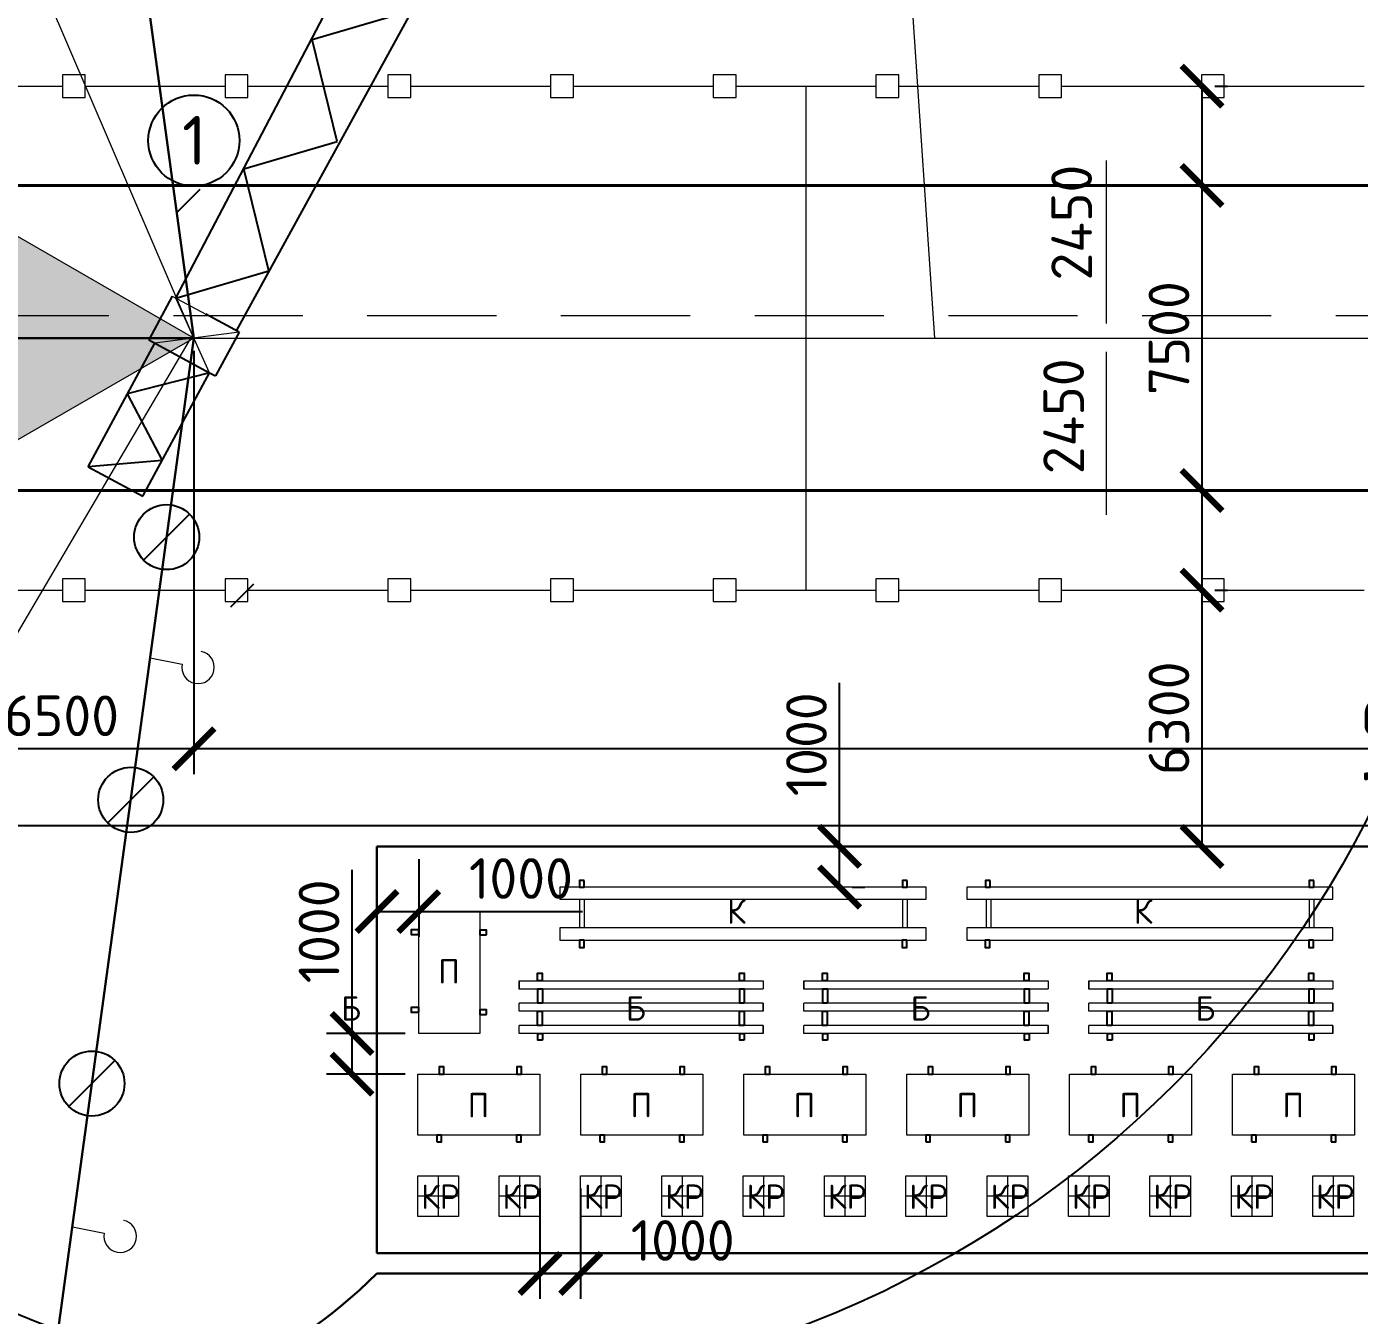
# Model space of a CAD drawing. Header units: millimetres. Extents: x -782 to 10910, y 3841 to 9763.
# Drawn here: x 1701 to 1766.5, y 7158.5 to 7221.9 of the extents above; entities that cross this region are included whole.
import ezdxf

# ---------------------------------------------------------------- set-up
doc = ezdxf.new("R2010")
doc.units = ezdxf.units.MM
doc.linetypes.add('ACAD_ISO10W100', pattern=[18, 12, -3, 0, -3])
doc.linetypes.add('штриховая2', pattern=[9.525, 6.35, -3.175])
doc.layers.add('1', color=7, linetype='Continuous')
doc.layers.add('тонкая', color=7, linetype='Continuous')
doc.layers.add('Оbводка', color=1, linetype='Continuous', lineweight=90)
doc.styles.add('2.5', font='isocpeur.ttf', dxfattribs={"height": 2})
doc.styles.add('Isocpeur', font='isocpeur.ttf')
doc.dimstyles.new('М500 стройгенп', dxfattribs={"dimtxt": 2, "dimasz": 2, "dimexe": 1.25, "dimexo": 0.625, "dimtad": 1, "dimlfac": 500, "dimtxsty": '2.5', "dimblk": 'ARCHTICK', "dimcen": 2.5, "dimadec": 0, "dimazin": 0, "dimtfac": 1, "dimtmove": 0, "dimatfit": 3, "dimfxl": 1, "dimarcsym": 0})

# ---------------------------------------------------------------- blocks, each defined once
blk = doc.blocks.new('_ArchTick')
at = {"color": 0, "linetype": 'ByBlock', "const_width": 0.15}
blk.add_lwpolyline([(-0.5, -0.5), (0.5, 0.5)], dxfattribs=at)
blk = doc.blocks.new('*D653')
at = {"color": 0, "lineweight": -2, "transparency": 16777216}
for p, q in [((1758.77, 7181.584), (1758.77, 7194.184)), ((1759.395, 7194.184), (1760.02, 7194.184)), ((1759.395, 7181.584), (1760.02, 7181.584))]:
    blk.add_line(p, q, dxfattribs=at)
at = {"layer": 'Defpoints', "color": 0, "lineweight": -3, "transparency": 16777216}
for p in [(1758.77, 7194.184), (1758.77, 7194.184), (1758.77, 7181.584)]:
    blk.add_point(p, dxfattribs=at)
at = {"color": 0, "lineweight": -2, "transparency": 16777216, "xscale": 2, "yscale": 2, "zscale": 2}
for p, rotation in [((1758.77, 7194.184), 90), ((1758.77, 7181.584), 270)]:
    blk.add_blockref('_ArchTick', p, dxfattribs=dict(at, rotation=rotation))
at = {"color": 0, "lineweight": 20, "transparency": 16777216, "insert": (1757.145, 7187.884), "char_height": 2, "attachment_point": 5, "rotation": 90, "style": '2.5'}
blk.add_mtext('6300', dxfattribs=at)
blk = doc.blocks.new('*D654')
at = {"color": 0, "lineweight": -2, "transparency": 16777216}
for p, q in [((1758.77, 7194.184), (1758.77, 7199.084)), ((1759.395, 7199.084), (1760.02, 7199.084)), ((1759.395, 7194.184), (1760.02, 7194.184))]:
    blk.add_line(p, q, dxfattribs=at)
at = {"layer": 'Defpoints', "color": 0, "lineweight": -3, "transparency": 16777216}
for p in [(1758.77, 7199.084), (1758.77, 7199.084), (1758.77, 7194.184)]:
    blk.add_point(p, dxfattribs=at)
at = {"color": 0, "lineweight": -2, "transparency": 16777216, "xscale": 2, "yscale": 2, "zscale": 2}
for p, rotation in [((1758.77, 7199.084), 90), ((1758.77, 7194.184), 270)]:
    blk.add_blockref('_ArchTick', p, dxfattribs=dict(at, rotation=rotation))
at = {"color": 0, "lineweight": 20, "transparency": 16777216, "insert": (1751.965, 7202.738), "char_height": 2, "attachment_point": 5, "rotation": 90, "style": '2.5'}
blk.add_mtext('2450', dxfattribs=at)
blk = doc.blocks.new('*D655')
at = {"color": 0, "lineweight": -2, "transparency": 16777216}
for p, q in [((1758.77, 7199.084), (1758.77, 7214.084)), ((1759.395, 7214.084), (1760.02, 7214.084)), ((1759.395, 7199.084), (1760.02, 7199.084))]:
    blk.add_line(p, q, dxfattribs=at)
at = {"layer": 'Defpoints', "color": 0, "lineweight": -3, "transparency": 16777216}
for p in [(1758.77, 7214.084), (1758.77, 7214.084), (1758.77, 7199.084)]:
    blk.add_point(p, dxfattribs=at)
at = {"color": 0, "lineweight": -2, "transparency": 16777216, "xscale": 2, "yscale": 2, "zscale": 2}
for p, rotation in [((1758.77, 7214.084), 90), ((1758.77, 7199.084), 270)]:
    blk.add_blockref('_ArchTick', p, dxfattribs=dict(at, rotation=rotation))
at = {"color": 0, "lineweight": 20, "transparency": 16777216, "insert": (1757.145, 7206.584), "char_height": 2, "attachment_point": 5, "rotation": 90, "style": '2.5'}
blk.add_mtext('7500', dxfattribs=at)
blk = doc.blocks.new('*D656')
at = {"color": 0, "lineweight": -2, "transparency": 16777216}
for p, q in [((1758.77, 7214.084), (1758.77, 7218.972)), ((1759.395, 7218.972), (1760.02, 7218.972)), ((1759.395, 7214.084), (1760.02, 7214.084))]:
    blk.add_line(p, q, dxfattribs=at)
at = {"layer": 'Defpoints', "color": 0, "lineweight": -3, "transparency": 16777216}
for p in [(1758.77, 7218.972), (1758.77, 7218.972), (1758.77, 7214.084)]:
    blk.add_point(p, dxfattribs=at)
at = {"color": 0, "lineweight": -2, "transparency": 16777216, "xscale": 2, "yscale": 2, "zscale": 2}
for p, rotation in [((1758.77, 7218.972), 90), ((1758.77, 7214.084), 270)]:
    blk.add_blockref('_ArchTick', p, dxfattribs=dict(at, rotation=rotation))
at = {"color": 0, "lineweight": 20, "transparency": 16777216, "insert": (1752.359, 7212.263), "char_height": 2, "attachment_point": 5, "rotation": 90, "style": '2.5'}
blk.add_mtext('2450', dxfattribs=at)
blk = doc.blocks.new('*D657')
at = {"color": 0, "lineweight": -2, "transparency": 16777216}
for p, q in [((1740.946, 7181.584), (1740.946, 7189.634)), ((1740.946, 7179.584), (1740.946, 7181.584)), ((1741.571, 7181.584), (1742.196, 7181.584)), ((1741.571, 7179.584), (1742.196, 7179.584))]:
    blk.add_line(p, q, dxfattribs=at)
at = {"layer": 'Defpoints', "color": 0, "lineweight": -3, "transparency": 16777216}
for p in [(1740.946, 7181.584), (1740.946, 7181.584), (1740.946, 7179.584)]:
    blk.add_point(p, dxfattribs=at)
at = {"color": 0, "lineweight": -2, "transparency": 16777216, "xscale": 2, "yscale": 2, "zscale": 2}
for p, rotation in [((1740.946, 7181.584), 90), ((1740.946, 7179.584), 270)]:
    blk.add_blockref('_ArchTick', p, dxfattribs=dict(at, rotation=rotation))
at = {"color": 0, "lineweight": 20, "transparency": 16777216, "insert": (1739.321, 7186.609), "char_height": 2, "attachment_point": 5, "rotation": 90, "style": '2.5'}
blk.add_mtext('1000', dxfattribs=at)
blk = doc.blocks.new('*D685')
at = {"color": 0, "lineweight": -2, "transparency": 16777216}
for p, q in [((1709.199, 7205.959), (1709.199, 7185.134)), ((1696.199, 7198.459), (1696.199, 7185.134)), ((1709.199, 7186.384), (1696.199, 7186.384))]:
    blk.add_line(p, q, dxfattribs=at)
at = {"layer": 'Defpoints', "color": 0, "lineweight": -3, "transparency": 16777216}
for p in [(1709.199, 7206.584), (1696.199, 7199.084), (1696.199, 7186.384)]:
    blk.add_point(p, dxfattribs=at)
at = {"color": 0, "lineweight": -2, "transparency": 16777216, "xscale": 2, "yscale": 2, "zscale": 2, "rotation": 180}
blk.add_blockref('_ArchTick', (1696.199, 7186.384), dxfattribs=at)
at = {"color": 0, "lineweight": -2, "transparency": 16777216, "xscale": 2, "yscale": 2, "zscale": 2}
blk.add_blockref('_ArchTick', (1709.199, 7186.384), dxfattribs=at)
at = {"color": 0, "lineweight": 25, "transparency": 16777216, "insert": (1702.699, 7188.009), "char_height": 2, "attachment_point": 5, "style": '2.5'}
blk.add_mtext('6500', dxfattribs=at)
blk = doc.blocks.new('*D658')
at = {"color": 0, "lineweight": -2, "transparency": 16777216}
for p, q in [((1692.199, 7198.459), (1692.199, 7181.349)), ((1847.999, 7198.459), (1847.999, 7181.349)), ((1847.999, 7182.599), (1692.199, 7182.599))]:
    blk.add_line(p, q, dxfattribs=at)
at = {"layer": 'Defpoints', "color": 0, "lineweight": -3, "transparency": 16777216}
for p in [(1692.199, 7199.084), (1847.999, 7199.084), (1692.199, 7182.599)]:
    blk.add_point(p, dxfattribs=at)
at = {"color": 0, "lineweight": -2, "transparency": 16777216, "xscale": 2, "yscale": 2, "zscale": 2, "rotation": 180}
blk.add_blockref('_ArchTick', (1692.199, 7182.599), dxfattribs=at)
at = {"color": 0, "lineweight": -2, "transparency": 16777216, "xscale": 2, "yscale": 2, "zscale": 2}
blk.add_blockref('_ArchTick', (1847.999, 7182.599), dxfattribs=at)
at = {"color": 0, "lineweight": 25, "transparency": 16777216, "insert": (1770.099, 7184.224), "char_height": 2, "attachment_point": 5, "style": '2.5'}
blk.add_mtext('77900', dxfattribs=at)
blk = doc.blocks.new('*D715')
at = {"color": 0, "lineweight": -2, "transparency": 16777216}
for p, q in [((1718.199, 7180.959), (1718.199, 7177.134)), ((1720.259, 7180.959), (1720.259, 7177.134)), ((1718.199, 7178.384), (1720.259, 7178.384)), ((1720.259, 7178.384), (1728.309, 7178.384))]:
    blk.add_line(p, q, dxfattribs=at)
at = {"layer": 'Defpoints', "color": 0, "lineweight": -3, "transparency": 16777216}
for p in [(1718.199, 7181.584), (1720.259, 7181.584), (1720.259, 7178.384)]:
    blk.add_point(p, dxfattribs=at)
at = {"color": 0, "lineweight": -2, "transparency": 16777216, "xscale": 2, "yscale": 2, "zscale": 2, "rotation": 180}
blk.add_blockref('_ArchTick', (1718.199, 7178.384), dxfattribs=at)
at = {"color": 0, "lineweight": -2, "transparency": 16777216, "xscale": 2, "yscale": 2, "zscale": 2}
blk.add_blockref('_ArchTick', (1720.259, 7178.384), dxfattribs=at)
at = {"color": 0, "lineweight": 20, "transparency": 16777216, "insert": (1725.284, 7180.009), "char_height": 2, "attachment_point": 5, "style": '2.5'}
blk.add_mtext('1000', dxfattribs=at)
blk = doc.blocks.new('*D716')
at = {"color": 0, "lineweight": -2, "transparency": 16777216}
for p, q in [((1716.978, 7172.384), (1716.978, 7180.434)), ((1719.586, 7172.384), (1715.728, 7172.384)), ((1716.978, 7170.384), (1716.978, 7172.384)), ((1719.586, 7170.384), (1715.728, 7170.384))]:
    blk.add_line(p, q, dxfattribs=at)
at = {"layer": 'Defpoints', "color": 0, "lineweight": -3, "transparency": 16777216}
for p in [(1716.978, 7172.384), (1720.211, 7172.384), (1720.211, 7170.384)]:
    blk.add_point(p, dxfattribs=at)
at = {"color": 0, "lineweight": -2, "transparency": 16777216, "xscale": 2, "yscale": 2, "zscale": 2}
for p, rotation in [((1716.978, 7172.384), 90), ((1716.978, 7170.384), 270)]:
    blk.add_blockref('_ArchTick', p, dxfattribs=dict(at, rotation=rotation))
at = {"color": 0, "lineweight": 20, "transparency": 16777216, "insert": (1715.353, 7177.409), "char_height": 2, "attachment_point": 5, "rotation": 90, "style": '2.5'}
blk.add_mtext('1000', dxfattribs=at)
blk = doc.blocks.new('*D717')
at = {"color": 0, "lineweight": -2, "transparency": 16777216}
for p, q in [((1726.211, 7164.759), (1726.211, 7159.334)), ((1728.211, 7164.759), (1728.211, 7159.334)), ((1726.211, 7160.584), (1728.211, 7160.584)), ((1728.211, 7160.584), (1736.261, 7160.584))]:
    blk.add_line(p, q, dxfattribs=at)
at = {"layer": 'Defpoints', "color": 0, "lineweight": -3, "transparency": 16777216}
for p in [(1726.211, 7165.384), (1728.211, 7165.384), (1728.211, 7160.584)]:
    blk.add_point(p, dxfattribs=at)
at = {"color": 0, "lineweight": -2, "transparency": 16777216, "xscale": 2, "yscale": 2, "zscale": 2, "rotation": 180}
blk.add_blockref('_ArchTick', (1726.211, 7160.584), dxfattribs=at)
at = {"color": 0, "lineweight": -2, "transparency": 16777216, "xscale": 2, "yscale": 2, "zscale": 2}
blk.add_blockref('_ArchTick', (1728.211, 7160.584), dxfattribs=at)
at = {"color": 0, "lineweight": 20, "transparency": 16777216, "insert": (1733.236, 7162.209), "char_height": 2, "attachment_point": 5, "style": '2.5'}
blk.add_mtext('1000', dxfattribs=at)
blk = doc.blocks.new('*D718')
at = {"color": 0, "lineweight": -2, "transparency": 16777216}
for p, q in [((1740.946, 7181.584), (1740.946, 7189.634)), ((1740.946, 7179.584), (1740.946, 7181.584)), ((1741.571, 7181.584), (1742.196, 7181.584)), ((1741.571, 7179.584), (1742.196, 7179.584))]:
    blk.add_line(p, q, dxfattribs=at)
at = {"layer": 'Defpoints', "color": 0, "lineweight": -3, "transparency": 16777216}
for p in [(1740.946, 7181.584), (1740.946, 7181.584), (1740.946, 7179.584)]:
    blk.add_point(p, dxfattribs=at)
at = {"color": 0, "lineweight": -2, "transparency": 16777216, "xscale": 2, "yscale": 2, "zscale": 2}
for p, rotation in [((1740.946, 7181.584), 90), ((1740.946, 7179.584), 270)]:
    blk.add_blockref('_ArchTick', p, dxfattribs=dict(at, rotation=rotation))
at = {"color": 0, "lineweight": 20, "transparency": 16777216, "insert": (1739.321, 7186.609), "char_height": 2, "attachment_point": 5, "rotation": 90, "style": '2.5'}
blk.add_mtext('1000', dxfattribs=at)
blk = doc.blocks.new('*D730')
at = {"color": 0, "lineweight": -2, "transparency": 16777216}
for p, q in [((1709.199, 7205.959), (1709.199, 7185.134)), ((1696.199, 7198.459), (1696.199, 7185.134)), ((1709.199, 7186.384), (1696.199, 7186.384))]:
    blk.add_line(p, q, dxfattribs=at)
at = {"layer": 'Defpoints', "color": 0, "lineweight": -3, "transparency": 16777216}
for p in [(1709.199, 7206.584), (1696.199, 7199.084), (1696.199, 7186.384)]:
    blk.add_point(p, dxfattribs=at)
at = {"color": 0, "lineweight": -2, "transparency": 16777216, "xscale": 2, "yscale": 2, "zscale": 2, "rotation": 180}
blk.add_blockref('_ArchTick', (1696.199, 7186.384), dxfattribs=at)
at = {"color": 0, "lineweight": -2, "transparency": 16777216, "xscale": 2, "yscale": 2, "zscale": 2}
blk.add_blockref('_ArchTick', (1709.199, 7186.384), dxfattribs=at)
at = {"color": 0, "lineweight": 25, "transparency": 16777216, "insert": (1702.699, 7188.009), "char_height": 2, "attachment_point": 5, "style": '2.5'}
blk.add_mtext('6500', dxfattribs=at)
blk = doc.blocks.new('*D678')
at = {"color": 0, "lineweight": -2, "transparency": 16777216}
for p, q in [((1709.199, 7205.959), (1709.199, 7185.134)), ((1830.999, 7205.959), (1830.999, 7185.134)), ((1830.999, 7186.384), (1709.199, 7186.384))]:
    blk.add_line(p, q, dxfattribs=at)
at = {"layer": 'Defpoints', "color": 0, "lineweight": -3, "transparency": 16777216}
for p in [(1709.199, 7206.584), (1830.999, 7206.584), (1709.199, 7186.384)]:
    blk.add_point(p, dxfattribs=at)
at = {"color": 0, "lineweight": -2, "transparency": 16777216, "xscale": 2, "yscale": 2, "zscale": 2, "rotation": 180}
blk.add_blockref('_ArchTick', (1709.199, 7186.384), dxfattribs=at)
at = {"color": 0, "lineweight": -2, "transparency": 16777216, "xscale": 2, "yscale": 2, "zscale": 2}
blk.add_blockref('_ArchTick', (1830.999, 7186.384), dxfattribs=at)
at = {"color": 0, "lineweight": 25, "transparency": 16777216, "insert": (1770.099, 7188.009), "char_height": 2, "attachment_point": 5, "style": '2.5'}
blk.add_mtext('60900', dxfattribs=at)

msp = doc.modelspace()

# ---------------------------------------------------------------- hatches: boundary and pattern name
at = {"lineweight": 25}
h = msp.add_hatch(dxfattribs=at)
h.set_pattern_fill('ANSI31', color=256)
h.set_pattern_definition([(45, (2298.1452, 2689.7768), (-2.245064, 2.245064), [])])
edge = h.paths.add_edge_path()
edge.add_arc((1680.035515, -202590.12318), 209743.70796, 89.99585776893, 90.00138075443)
edge.add_line((1674.980962, 7153.584719), (1674.023351, 7146.57996))
edge.add_arc((1684.654967, -4612.344538), 11758.929304, 89.9827313048, 90.051802913, ccw=False)
edge.add_line((1688.199057, 7146.584232), (1922.916814, 7146.584232))
edge.add_line((1922.916814, 7146.584232), (1922.916814, 7153.584232))
edge.add_line((1922.916814, 7153.584232), (1915.981292, 7153.584232))
edge.add_arc((1917.169619, 7177.554795), 24, 232.68186205, 267.16191735, ccw=False)
edge.add_line((1902.619855, 7158.468036), (1902.306404, 7156.169555))
edge.add_arc((1902.090208, 7154.584232), 1.599997, 0, 82.23429528, ccw=False)
edge.add_arc((1902.090208, 7154.584232), 1.599997, 196.57796664, 360, ccw=False)
edge.add_line((1900.556719, 7154.127721), (1708.212958, 7154.593583))
edge.add_arc((1701.228494, 7177.554795), 24, 273.8007549, 286.91899294, ccw=False)
edge.add_arc((1702.15572, 7155.063446), 1.599997, 250.21539618, 294.50607345, ccw=False)
edge.add_arc((1701.228494, 7177.554795), 24, 270, 270.92071473, ccw=False)
edge.add_line((1701.228494, 7153.554795), (1695.199057, 7153.584232))
h.paths.add_polyline_path([(1830.073851, 7147.681832), (1830.073851, 7154.281832), (1825.273851, 7154.281832), (1825.273851, 7147.681832)], flags=16)
at = {"lineweight": 30}
h = msp.add_hatch(color=256, dxfattribs=at)
h.dxf.hatch_style = 1
h.paths.add_polyline_path([(1696.199051, 7199.084237), (1709.199053, 7206.584237), (1696.199051, 7214.084237)])

# ---------------------------------------------------------------- linework, layer by layer
at = {"lineweight": 13}
for p, q in [((1709.199057, 7206.584232), (1677.62438, 7280.024331)), ((1709.199057, 7206.584232), (1677.62438, 7280.024331)), ((1703.859029, 7219.532175), (1702.739031, 7219.532175)), ((1702.739031, 7219.532175), (1702.739031, 7218.412177)), ((1703.859029, 7218.412177), (1703.859029, 7219.532175)), ((1711.859016, 7219.532175), (1710.739017, 7219.532175)), ((1710.739017, 7219.532175), (1710.739017, 7218.412177)), ((1711.859016, 7218.412177), (1711.859016, 7219.532175)), ((1719.859002, 7219.532175), (1718.739004, 7219.532175)), ((1718.739004, 7219.532175), (1718.739004, 7218.412177)), ((1719.859002, 7218.412177), (1719.859002, 7219.532175)), ((1727.858989, 7219.532175), (1726.738991, 7219.532175)), ((1726.738991, 7219.532175), (1726.738991, 7218.412177)), ((1727.858989, 7218.412177), (1727.858989, 7219.532175)), ((1735.858976, 7219.532175), (1734.738977, 7219.532175)), ((1734.738977, 7219.532175), (1734.738977, 7218.412177)), ((1735.858976, 7218.412177), (1735.858976, 7219.532175)), ((1743.858962, 7219.532175), (1742.738964, 7219.532175)), ((1742.738964, 7219.532175), (1742.738964, 7218.412177)), ((1743.858962, 7218.412177), (1743.858962, 7219.532175)), ((1751.858949, 7219.532175), (1750.738951, 7219.532175)), ((1750.738951, 7219.532175), (1750.738951, 7218.412177)), ((1751.858949, 7218.412177), (1751.858949, 7219.532175)), ((1759.858936, 7219.532175), (1758.738937, 7219.532175)), ((1758.738937, 7219.532175), (1758.738937, 7218.412177)), ((1759.858936, 7218.412177), (1759.858936, 7219.532175)), ((1702.739031, 7218.412177), (1703.859029, 7218.412177)), ((1710.739017, 7218.412177), (1711.859016, 7218.412177)), ((1718.739004, 7218.412177), (1719.859002, 7218.412177)), ((1726.738991, 7218.412177), (1727.858989, 7218.412177)), ((1734.738977, 7218.412177), (1735.858976, 7218.412177)), ((1742.738964, 7218.412177), (1743.858962, 7218.412177)), ((1750.738951, 7218.412177), (1751.858949, 7218.412177)), ((1758.738937, 7218.412177), (1759.858936, 7218.412177)), ((1703.859029, 7194.744231), (1702.739031, 7194.744231)), ((1702.739031, 7194.744231), (1702.739031, 7193.624233)), ((1703.859029, 7194.744231), (1702.739031, 7194.744231)), ((1702.739031, 7194.744231), (1702.739031, 7193.624233)), ((1703.859029, 7193.624233), (1703.859029, 7194.744231)), ((1703.859029, 7193.624233), (1703.859029, 7194.744231)), ((1711.859016, 7194.744231), (1710.739017, 7194.744231)), ((1710.739017, 7194.744231), (1710.739017, 7193.624233)), ((1711.859016, 7194.744231), (1710.739017, 7194.744231)), ((1710.739017, 7194.744231), (1710.739017, 7193.624233)), ((1711.859016, 7193.624233), (1711.859016, 7194.744231)), ((1711.859016, 7193.624233), (1711.859016, 7194.744231)), ((1719.859002, 7194.744231), (1718.739004, 7194.744231)), ((1718.739004, 7194.744231), (1718.739004, 7193.624233)), ((1719.859002, 7193.624233), (1719.859002, 7194.744231)), ((1727.858989, 7194.744231), (1726.738991, 7194.744231)), ((1726.738991, 7194.744231), (1726.738991, 7193.624233)), ((1727.858989, 7193.624233), (1727.858989, 7194.744231)), ((1735.858976, 7194.744231), (1734.738977, 7194.744231)), ((1734.738977, 7194.744231), (1734.738977, 7193.624233)), ((1735.858976, 7193.624233), (1735.858976, 7194.744231)), ((1743.858962, 7194.744231), (1742.738964, 7194.744231)), ((1742.738964, 7194.744231), (1742.738964, 7193.624233)), ((1743.858962, 7193.624233), (1743.858962, 7194.744231)), ((1751.858949, 7194.744231), (1750.738951, 7194.744231)), ((1750.738951, 7194.744231), (1750.738951, 7193.624233)), ((1751.858949, 7193.624233), (1751.858949, 7194.744231)), ((1759.858936, 7194.744231), (1758.738937, 7194.744231)), ((1758.738937, 7194.744231), (1758.738937, 7193.624233)), ((1759.858936, 7193.624233), (1759.858936, 7194.744231)), ((1702.739031, 7193.624233), (1703.859029, 7193.624233)), ((1702.739031, 7193.624233), (1703.859029, 7193.624233)), ((1710.739017, 7193.624233), (1711.859016, 7193.624233)), ((1710.739017, 7193.624233), (1711.859016, 7193.624233)), ((1718.739004, 7193.624233), (1719.859002, 7193.624233)), ((1726.738991, 7193.624233), (1727.858989, 7193.624233)), ((1734.738977, 7193.624233), (1735.858976, 7193.624233)), ((1742.738964, 7193.624233), (1743.858962, 7193.624233)), ((1750.738951, 7193.624233), (1751.858949, 7193.624233)), ((1758.738937, 7193.624233), (1759.858936, 7193.624233)), ((1707.049098, 7190.857655), (1708.618698, 7190.547257)), ((1720.211217, 7163.384235), (1720.211217, 7165.384232)), ((1720.211217, 7165.384232), (1722.211214, 7165.384232)), ((1721.211215, 7165.384232), (1721.211215, 7163.384235)), ((1722.211214, 7165.384232), (1722.211214, 7163.384235)), ((1724.211214, 7163.384235), (1724.211214, 7165.384232)), ((1724.211214, 7165.384232), (1726.21121, 7165.384232)), ((1725.211212, 7165.384232), (1725.211212, 7163.384235)), ((1726.21121, 7165.384232), (1726.21121, 7163.384235)), ((1728.21121, 7163.384235), (1728.21121, 7165.384232)), ((1728.21121, 7165.384232), (1730.211207, 7165.384232)), ((1729.211209, 7165.384232), (1729.211209, 7163.384235)), ((1730.211207, 7165.384232), (1730.211207, 7163.384235)), ((1732.211207, 7163.384235), (1732.211207, 7165.384232)), ((1732.211207, 7165.384232), (1734.211204, 7165.384232)), ((1733.211205, 7165.384232), (1733.211205, 7163.384235)), ((1734.211204, 7165.384232), (1734.211204, 7163.384235)), ((1736.211204, 7163.384235), (1736.211204, 7165.384232)), ((1736.211204, 7165.384232), (1738.2112, 7165.384232)), ((1737.211202, 7165.384232), (1737.211202, 7163.384235)), ((1738.2112, 7165.384232), (1738.2112, 7163.384235)), ((1740.2112, 7163.384235), (1740.2112, 7165.384232)), ((1740.2112, 7165.384232), (1742.211197, 7165.384232)), ((1741.211199, 7165.384232), (1741.211199, 7163.384235)), ((1742.211197, 7165.384232), (1742.211197, 7163.384235)), ((1744.211197, 7163.384235), (1744.211197, 7165.384232)), ((1744.211197, 7165.384232), (1746.211194, 7165.384232)), ((1745.211195, 7165.384232), (1745.211195, 7163.384235)), ((1746.211194, 7165.384232), (1746.211194, 7163.384235)), ((1748.211194, 7163.384235), (1748.211194, 7165.384232)), ((1748.211194, 7165.384232), (1750.21119, 7165.384232)), ((1749.211192, 7165.384232), (1749.211192, 7163.384235)), ((1750.21119, 7165.384232), (1750.21119, 7163.384235)), ((1752.21119, 7163.384235), (1752.21119, 7165.384232)), ((1752.21119, 7165.384232), (1754.211187, 7165.384232)), ((1753.211189, 7165.384232), (1753.211189, 7163.384235)), ((1754.211187, 7165.384232), (1754.211187, 7163.384235)), ((1756.211187, 7163.384235), (1756.211187, 7165.384232)), ((1756.211187, 7165.384232), (1758.211184, 7165.384232)), ((1757.211185, 7165.384232), (1757.211185, 7163.384235)), ((1758.211184, 7165.384232), (1758.211184, 7163.384235)), ((1760.211184, 7163.384235), (1760.211184, 7165.384232)), ((1760.211184, 7165.384232), (1762.21118, 7165.384232)), ((1761.211182, 7165.384232), (1761.211182, 7163.384235)), ((1762.21118, 7165.384232), (1762.21118, 7163.384235)), ((1764.21118, 7163.384235), (1764.21118, 7165.384232)), ((1764.21118, 7165.384232), (1766.211177, 7165.384232)), ((1765.211179, 7165.384232), (1765.211179, 7163.384235)), ((1766.211177, 7165.384232), (1766.211177, 7163.384235)), ((1722.211214, 7164.384234), (1720.211217, 7164.384234)), ((1726.21121, 7164.384234), (1724.211214, 7164.384234)), ((1730.211207, 7164.384234), (1728.21121, 7164.384234)), ((1734.211204, 7164.384234), (1732.211207, 7164.384234)), ((1738.2112, 7164.384234), (1736.211204, 7164.384234)), ((1742.211197, 7164.384234), (1740.2112, 7164.384234)), ((1746.211194, 7164.384234), (1744.211197, 7164.384234)), ((1750.21119, 7164.384234), (1748.211194, 7164.384234)), ((1754.211187, 7164.384234), (1752.21119, 7164.384234)), ((1758.211184, 7164.384234), (1756.211187, 7164.384234)), ((1762.21118, 7164.384234), (1760.211184, 7164.384234)), ((1766.211177, 7164.384234), (1764.21118, 7164.384234)), ((1722.211214, 7163.384235), (1720.211217, 7163.384235)), ((1726.21121, 7163.384235), (1724.211214, 7163.384235)), ((1730.211207, 7163.384235), (1728.21121, 7163.384235)), ((1734.211204, 7163.384235), (1732.211207, 7163.384235)), ((1738.2112, 7163.384235), (1736.211204, 7163.384235)), ((1742.211197, 7163.384235), (1740.2112, 7163.384235)), ((1746.211194, 7163.384235), (1744.211197, 7163.384235)), ((1750.21119, 7163.384235), (1748.211194, 7163.384235)), ((1754.211187, 7163.384235), (1752.21119, 7163.384235)), ((1758.211184, 7163.384235), (1756.211187, 7163.384235)), ((1762.21118, 7163.384235), (1760.211184, 7163.384235)), ((1766.211177, 7163.384235), (1764.21118, 7163.384235)), ((1703.224109, 7162.87852), (1704.793709, 7162.568122)), ((1703.224109, 7162.87852), (1704.793709, 7162.568122))]:
    msp.add_line(p, q, dxfattribs=at)
at = {"lineweight": 30}
for p, q in [((1702.15572, 7258.105018), (1709.199057, 7206.584232)), ((1702.15572, 7258.105018), (1709.199057, 7206.584232)), ((1709.199057, 7206.584232), (1693.199055, 7206.584232)), ((1709.199057, 7206.584232), (1702.15572, 7155.063446)), ((1709.199057, 7206.584232), (1702.15572, 7155.063446)), ((1718.199057, 7181.584232), (1900.199057, 7181.584232)), ((1718.199057, 7171.584232), (1718.199057, 7181.584232)), ((1718.199057, 7161.584232), (1718.199057, 7171.584232)), ((1900.199057, 7161.584232), (1718.199057, 7161.584232)), ((1900.199057, 7160.584232), (1718.199057, 7160.584232))]:
    msp.add_line(p, q, dxfattribs=at)
at = {"lineweight": 20}
for p, q in [((1742.092882, 7258.46429), (1745.622691, 7206.584232)), ((1695.859042, 7218.972176), (1702.739031, 7218.972176)), ((1703.859029, 7218.972176), (1710.739017, 7218.972176)), ((1711.859016, 7218.972176), (1718.739004, 7218.972176)), ((1719.859002, 7218.972176), (1726.738991, 7218.972176)), ((1727.858989, 7218.972176), (1734.738977, 7218.972176)), ((1735.858976, 7218.972176), (1742.738964, 7218.972176)), ((1739.29897, 7194.184232), (1739.29897, 7218.972176)), ((1743.858962, 7218.972176), (1750.738951, 7218.972176)), ((1751.858949, 7218.972176), (1758.738937, 7218.972176)), ((1759.858936, 7218.972176), (1766.738924, 7218.972176)), ((1754.071569, 7207.302284), (1754.071569, 7215.31912)), ((1709.199057, 7206.584232), (1696.199055, 7214.084232)), ((1709.199057, 7206.584232), (1696.199055, 7214.084232)), ((1709.199057, 7206.584232), (1696.199055, 7199.084232)), ((1709.199057, 7206.584232), (1696.199055, 7199.084232)), ((1754.071569, 7197.893171), (1754.071569, 7205.910007)), ((1695.859042, 7194.184232), (1702.739031, 7194.184232)), ((1695.859042, 7194.184232), (1702.739031, 7194.184232)), ((1703.859029, 7194.184232), (1710.739017, 7194.184232)), ((1703.859029, 7194.184232), (1710.739017, 7194.184232)), ((1711.859016, 7194.184232), (1718.739004, 7194.184232)), ((1711.859016, 7194.184232), (1718.739004, 7194.184232)), ((1719.859002, 7194.184232), (1726.738991, 7194.184232)), ((1727.858989, 7194.184232), (1734.738977, 7194.184232)), ((1735.858976, 7194.184232), (1742.738964, 7194.184232)), ((1743.858962, 7194.184232), (1750.738951, 7194.184232)), ((1751.858949, 7194.184232), (1758.738937, 7194.184232)), ((1759.858936, 7194.184232), (1766.738924, 7194.184232)), ((1745.199057, 7179.584232), (1727.199057, 7179.584232)), ((1727.199057, 7179.584232), (1727.199057, 7178.984232)), ((1745.199057, 7178.984232), (1745.199057, 7179.584232)), ((1765.199057, 7179.584232), (1747.199057, 7179.584232)), ((1747.199057, 7179.584232), (1747.199057, 7178.984232)), ((1765.199057, 7178.984232), (1765.199057, 7179.584232)), ((1727.199057, 7178.984232), (1745.199057, 7178.984232)), ((1728.157897, 7178.984232), (1728.157897, 7177.584232)), ((1728.385734, 7178.984232), (1728.385734, 7177.584232)), ((1744.037358, 7178.984232), (1744.037358, 7177.584232)), ((1744.265196, 7178.984232), (1744.265196, 7177.584232)), ((1747.199057, 7178.984232), (1765.199057, 7178.984232)), ((1748.157897, 7178.984232), (1748.157897, 7177.584232)), ((1748.385734, 7178.984232), (1748.385734, 7177.584232)), ((1764.037358, 7178.984232), (1764.037358, 7177.584232)), ((1764.265196, 7178.984232), (1764.265196, 7177.584232)), ((1720.259495, 7172.384232), (1720.259495, 7178.384232)), ((1720.259495, 7178.384232), (1723.259495, 7178.384232)), ((1723.259495, 7178.384232), (1723.259495, 7172.384232)), ((1745.199057, 7177.584232), (1727.199057, 7177.584232)), ((1727.199057, 7177.584232), (1727.199057, 7176.984232)), ((1745.199057, 7176.984232), (1745.199057, 7177.584232)), ((1765.199057, 7177.584232), (1747.199057, 7177.584232)), ((1747.199057, 7177.584232), (1747.199057, 7176.984232)), ((1765.199057, 7176.984232), (1765.199057, 7177.584232)), ((1727.199057, 7176.984232), (1745.199057, 7176.984232)), ((1747.199057, 7176.984232), (1765.199057, 7176.984232)), ((1725.199057, 7174.984232), (1737.199057, 7174.984232)), ((1725.199057, 7174.569873), (1725.199057, 7174.984232)), ((1725.199057, 7174.984232), (1725.199057, 7174.584232)), ((1737.199057, 7174.984232), (1737.199057, 7174.584232)), ((1739.199057, 7174.984232), (1751.199057, 7174.984232)), ((1739.199057, 7174.569873), (1739.199057, 7174.984232)), ((1739.199057, 7174.984232), (1739.199057, 7174.584232)), ((1751.199057, 7174.984232), (1751.199057, 7174.584232)), ((1753.199057, 7174.984232), (1765.199057, 7174.984232)), ((1753.199057, 7174.569873), (1753.199057, 7174.984232)), ((1753.199057, 7174.984232), (1753.199057, 7174.584232)), ((1765.199057, 7174.984232), (1765.199057, 7174.584232)), ((1725.199057, 7174.584232), (1737.199057, 7174.584232)), ((1739.199057, 7174.584232), (1751.199057, 7174.584232)), ((1753.199057, 7174.584232), (1765.199057, 7174.584232)), ((1725.199057, 7173.484232), (1725.199057, 7173.884232)), ((1737.199057, 7173.884232), (1725.199057, 7173.884232)), ((1737.199057, 7173.484232), (1725.199057, 7173.484232)), ((1737.199057, 7173.884232), (1737.199057, 7173.484232)), ((1737.199057, 7173.484232), (1737.199057, 7173.884232)), ((1739.199057, 7173.484232), (1739.199057, 7173.884232)), ((1751.199057, 7173.884232), (1739.199057, 7173.884232)), ((1751.199057, 7173.484232), (1739.199057, 7173.484232)), ((1751.199057, 7173.884232), (1751.199057, 7173.484232)), ((1751.199057, 7173.484232), (1751.199057, 7173.884232)), ((1753.199057, 7173.484232), (1753.199057, 7173.884232)), ((1765.199057, 7173.884232), (1753.199057, 7173.884232)), ((1765.199057, 7173.484232), (1753.199057, 7173.484232)), ((1765.199057, 7173.884232), (1765.199057, 7173.484232)), ((1765.199057, 7173.484232), (1765.199057, 7173.884232)), ((1725.199057, 7172.384232), (1725.199057, 7172.784232)), ((1737.199057, 7172.784232), (1725.199057, 7172.784232)), ((1737.199057, 7172.784232), (1737.199057, 7172.384232)), ((1737.199057, 7172.384232), (1737.199057, 7172.784232)), ((1739.199057, 7172.384232), (1739.199057, 7172.784232)), ((1751.199057, 7172.784232), (1739.199057, 7172.784232)), ((1751.199057, 7172.784232), (1751.199057, 7172.384232)), ((1751.199057, 7172.384232), (1751.199057, 7172.784232)), ((1753.199057, 7172.384232), (1753.199057, 7172.784232)), ((1765.199057, 7172.784232), (1753.199057, 7172.784232)), ((1765.199057, 7172.784232), (1765.199057, 7172.384232)), ((1765.199057, 7172.384232), (1765.199057, 7172.784232)), ((1723.259495, 7172.384232), (1720.259495, 7172.384232)), ((1737.199057, 7172.384232), (1725.199057, 7172.384232)), ((1751.199057, 7172.384232), (1739.199057, 7172.384232)), ((1765.199057, 7172.384232), (1753.199057, 7172.384232)), ((1720.211217, 7167.384232), (1720.211217, 7170.384232)), ((1720.211217, 7170.384232), (1726.211217, 7170.384232)), ((1726.211217, 7170.384232), (1726.211217, 7167.384232)), ((1728.223378, 7167.384232), (1728.223378, 7170.384232)), ((1728.223378, 7170.384232), (1734.223378, 7170.384232)), ((1734.223378, 7170.384232), (1734.223378, 7167.384232)), ((1736.235538, 7167.384232), (1736.235538, 7170.384232)), ((1736.235538, 7170.384232), (1742.235538, 7170.384232)), ((1742.235538, 7170.384232), (1742.235538, 7167.384232)), ((1744.247699, 7167.384232), (1744.247699, 7170.384232)), ((1744.247699, 7170.384232), (1750.247699, 7170.384232)), ((1750.247699, 7170.384232), (1750.247699, 7167.384232)), ((1752.25986, 7167.384232), (1752.25986, 7170.384232)), ((1752.25986, 7170.384232), (1758.25986, 7170.384232)), ((1758.25986, 7170.384232), (1758.25986, 7167.384232)), ((1760.27202, 7167.384232), (1760.27202, 7170.384232)), ((1760.27202, 7170.384232), (1766.27202, 7170.384232)), ((1766.27202, 7170.384232), (1766.27202, 7167.384232)), ((1726.211217, 7167.384232), (1720.211217, 7167.384232)), ((1734.223378, 7167.384232), (1728.223378, 7167.384232)), ((1742.235538, 7167.384232), (1736.235538, 7167.384232)), ((1750.247699, 7167.384232), (1744.247699, 7167.384232)), ((1758.25986, 7167.384232), (1752.25986, 7167.384232)), ((1766.27202, 7167.384232), (1760.27202, 7167.384232))]:
    msp.add_line(p, q, dxfattribs=at)
at = {"color": 0, "lineweight": 25, "ltscale": 100}
for p, q in [((1715.022597, 7221.271757), (1719.601664, 7222.60434)), ((1716.242924, 7216.245237), (1715.022597, 7221.271757)), ((1711.663857, 7214.912654), (1716.242924, 7216.245237)), ((1712.884183, 7209.886133), (1711.663857, 7214.912654)), ((1708.305117, 7208.553551), (1712.884183, 7209.886133)), ((1708.305117, 7208.553551), (1712.884183, 7209.886133))]:
    msp.add_line(p, q, dxfattribs=at)
at = {"lineweight": 40}
for p, q in [((1709.199057, 7214.084232), (1692.199057, 7214.084232)), ((1847.999057, 7214.084232), (1709.199057, 7214.084232)), ((1709.199057, 7199.084232), (1692.199057, 7199.084232)), ((1709.199057, 7199.084232), (1692.199057, 7199.084232)), ((1709.199057, 7199.084232), (1847.999057, 7199.084232))]:
    msp.add_line(p, q, dxfattribs=at)
at = {"lineweight": 25}
for p, q in [((1708.372988, 7212.769541), (1709.504357, 7213.90091)), ((1708.992286, 7197.927343), (1706.729548, 7195.664605)), ((1708.992286, 7197.927343), (1706.729548, 7195.664605)), ((1707.860917, 7196.795974), (1708.992286, 7197.927343)), ((1707.860917, 7196.795974), (1708.992286, 7197.927343)), ((1711.01796, 7193.374438), (1712.149329, 7194.505807)), ((1711.01796, 7193.374438), (1712.149329, 7194.505807)), ((1707.225958, 7185.006956), (1704.96322, 7182.744218)), ((1706.094589, 7183.875587), (1707.225958, 7185.006956)), ((1705.318822, 7171.056589), (1703.056084, 7168.793851)), ((1705.318822, 7171.056589), (1703.056084, 7168.793851)), ((1704.187453, 7169.92522), (1705.318822, 7171.056589)), ((1704.187453, 7169.92522), (1705.318822, 7171.056589))]:
    msp.add_line(p, q, dxfattribs=at)
at = {"color": 240, "lineweight": 20, "true_color": 0xed1f24}
for p, q in [((1709.971056, 7204.883544), (1708.305117, 7208.553551)), ((1709.971056, 7204.883544), (1708.305117, 7208.553551)), ((1711.424552, 7206.870097), (1707.277136, 7206.337361)), ((1711.424552, 7206.870097), (1707.277136, 7206.337361)), ((1700.357817, 7191.797245), (1709.138086, 7206.718547)), ((1700.357817, 7191.797245), (1709.138086, 7206.718547)), ((1700.357817, 7191.797245), (1709.138086, 7206.718547))]:
    msp.add_line(p, q, dxfattribs=at)
at = {"linetype": 'штриховая2', "lineweight": 20}
msp.add_line((1924.099057, 7207.684232), (1694.299057, 7207.684232), dxfattribs=at)
msp.add_line((1924.099057, 7207.684232), (1694.299057, 7207.684232), dxfattribs=at)
at = {"linetype": 'ACAD_ISO10W100', "lineweight": 20}
for p, q in [((1709.199057, 7206.584232), (1830.999057, 7206.584232)), ((1720.55414, 7206.584232), (1909.199057, 7206.584232))]:
    msp.add_line(p, q, dxfattribs=at)
at = {"linetype": 'Continuous'}
for points in [[(1728.385734, 7179.917242), (1728.157897, 7179.917242), (1728.157897, 7179.584232), (1728.385734, 7179.584232)], [(1744.265196, 7179.917242), (1744.037358, 7179.917242), (1744.037358, 7179.584232), (1744.265196, 7179.584232)], [(1748.347229, 7179.917242), (1748.119391, 7179.917242), (1748.119391, 7179.584232), (1748.347229, 7179.584232)], [(1764.265196, 7179.917242), (1764.037358, 7179.917242), (1764.037358, 7179.584232), (1764.265196, 7179.584232)], [(1720.259495, 7177.252317), (1720.259495, 7177.480155), (1719.890014, 7177.480155), (1719.890014, 7177.252317)], [(1723.592505, 7177.236059), (1723.592505, 7177.463897), (1723.259495, 7177.463897), (1723.259495, 7177.236059)], [(1728.385734, 7176.984232), (1728.157897, 7176.984232), (1728.157897, 7176.614751), (1728.385734, 7176.614751)], [(1744.248938, 7176.984232), (1744.0211, 7176.984232), (1744.0211, 7176.614751), (1744.248938, 7176.614751)], [(1748.330971, 7176.984232), (1748.103134, 7176.984232), (1748.103134, 7176.614751), (1748.330971, 7176.614751)], [(1764.248938, 7176.984232), (1764.0211, 7176.984232), (1764.0211, 7176.614751), (1764.248938, 7176.614751)], [(1726.330971, 7174.984232), (1726.103134, 7174.984232), (1726.103134, 7175.353713), (1726.330971, 7175.353713)], [(1736.248938, 7174.984232), (1736.0211, 7174.984232), (1736.0211, 7175.353713), (1736.248938, 7175.353713)], [(1740.330971, 7174.984232), (1740.103134, 7174.984232), (1740.103134, 7175.353713), (1740.330971, 7175.353713)], [(1750.248938, 7174.984232), (1750.0211, 7174.984232), (1750.0211, 7175.353713), (1750.248938, 7175.353713)], [(1754.330971, 7174.984232), (1754.103134, 7174.984232), (1754.103134, 7175.353713), (1754.330971, 7175.353713)], [(1764.248938, 7174.984232), (1764.0211, 7174.984232), (1764.0211, 7175.353713), (1764.248938, 7175.353713)], [(1726.347229, 7173.884232), (1726.119391, 7173.884232), (1726.119391, 7174.584232), (1726.347229, 7174.584232)], [(1736.265196, 7173.884232), (1736.037358, 7173.884232), (1736.037358, 7174.584232), (1736.265196, 7174.584232)], [(1740.347229, 7173.884232), (1740.119391, 7173.884232), (1740.119391, 7174.584232), (1740.347229, 7174.584232)], [(1750.265196, 7173.884232), (1750.037358, 7173.884232), (1750.037358, 7174.584232), (1750.265196, 7174.584232)], [(1754.347229, 7173.884232), (1754.119391, 7173.884232), (1754.119391, 7174.584232), (1754.347229, 7174.584232)], [(1764.265196, 7173.884232), (1764.037358, 7173.884232), (1764.037358, 7174.584232), (1764.265196, 7174.584232)], [(1720.259495, 7173.439677), (1720.259495, 7173.667514), (1719.890014, 7173.667514), (1719.890014, 7173.439677)], [(1723.592505, 7173.318093), (1723.592505, 7173.54593), (1723.259495, 7173.54593), (1723.259495, 7173.318093)], [(1726.330971, 7172.784232), (1726.103134, 7172.784232), (1726.103134, 7173.484232), (1726.330971, 7173.484232)], [(1736.248938, 7172.784232), (1736.0211, 7172.784232), (1736.0211, 7173.484232), (1736.248938, 7173.484232)], [(1740.330971, 7172.784232), (1740.103134, 7172.784232), (1740.103134, 7173.484232), (1740.330971, 7173.484232)], [(1750.248938, 7172.784232), (1750.0211, 7172.784232), (1750.0211, 7173.484232), (1750.248938, 7173.484232)], [(1754.330971, 7172.784232), (1754.103134, 7172.784232), (1754.103134, 7173.484232), (1754.330971, 7173.484232)], [(1764.248938, 7172.784232), (1764.0211, 7172.784232), (1764.0211, 7173.484232), (1764.248938, 7173.484232)], [(1726.347229, 7172.051222), (1726.119391, 7172.051222), (1726.119391, 7172.384232), (1726.347229, 7172.384232)], [(1736.265196, 7172.051222), (1736.037358, 7172.051222), (1736.037358, 7172.384232), (1736.265196, 7172.384232)], [(1740.347229, 7172.051222), (1740.119391, 7172.051222), (1740.119391, 7172.384232), (1740.347229, 7172.384232)], [(1750.265196, 7172.051222), (1750.037358, 7172.051222), (1750.037358, 7172.384232), (1750.265196, 7172.384232)], [(1754.347229, 7172.051222), (1754.119391, 7172.051222), (1754.119391, 7172.384232), (1754.347229, 7172.384232)], [(1764.265196, 7172.051222), (1764.037358, 7172.051222), (1764.037358, 7172.384232), (1764.265196, 7172.384232)], [(1721.266662, 7170.384232), (1721.494499, 7170.384232), (1721.494499, 7170.753713), (1721.266662, 7170.753713)], [(1725.079302, 7170.384232), (1725.30714, 7170.384232), (1725.30714, 7170.753713), (1725.079302, 7170.753713)], [(1729.278822, 7170.384232), (1729.50666, 7170.384232), (1729.50666, 7170.753713), (1729.278822, 7170.753713)], [(1733.091463, 7170.384232), (1733.3193, 7170.384232), (1733.3193, 7170.753713), (1733.091463, 7170.753713)], [(1737.290983, 7170.384232), (1737.518821, 7170.384232), (1737.518821, 7170.753713), (1737.290983, 7170.753713)], [(1741.103624, 7170.384232), (1741.331461, 7170.384232), (1741.331461, 7170.753713), (1741.103624, 7170.753713)], [(1745.303144, 7170.384232), (1745.530981, 7170.384232), (1745.530981, 7170.753713), (1745.303144, 7170.753713)], [(1749.115784, 7170.384232), (1749.343622, 7170.384232), (1749.343622, 7170.753713), (1749.115784, 7170.753713)], [(1753.315304, 7170.384232), (1753.543142, 7170.384232), (1753.543142, 7170.753713), (1753.315304, 7170.753713)], [(1757.127945, 7170.384232), (1757.355782, 7170.384232), (1757.355782, 7170.753713), (1757.127945, 7170.753713)], [(1761.327465, 7170.384232), (1761.555302, 7170.384232), (1761.555302, 7170.753713), (1761.327465, 7170.753713)], [(1765.140105, 7170.384232), (1765.367943, 7170.384232), (1765.367943, 7170.753713), (1765.140105, 7170.753713)], [(1721.145078, 7167.051222), (1721.372915, 7167.051222), (1721.372915, 7167.384232), (1721.145078, 7167.384232)], [(1725.063045, 7167.051222), (1725.290882, 7167.051222), (1725.290882, 7167.384232), (1725.063045, 7167.384232)], [(1729.157239, 7167.051222), (1729.385076, 7167.051222), (1729.385076, 7167.384232), (1729.157239, 7167.384232)], [(1733.075205, 7167.051222), (1733.303043, 7167.051222), (1733.303043, 7167.384232), (1733.075205, 7167.384232)], [(1737.169399, 7167.051222), (1737.397237, 7167.051222), (1737.397237, 7167.384232), (1737.169399, 7167.384232)], [(1741.087366, 7167.051222), (1741.315203, 7167.051222), (1741.315203, 7167.384232), (1741.087366, 7167.384232)], [(1745.18156, 7167.051222), (1745.409397, 7167.051222), (1745.409397, 7167.384232), (1745.18156, 7167.384232)], [(1749.099526, 7167.051222), (1749.327364, 7167.051222), (1749.327364, 7167.384232), (1749.099526, 7167.384232)], [(1753.19372, 7167.051222), (1753.421558, 7167.051222), (1753.421558, 7167.384232), (1753.19372, 7167.384232)], [(1757.111687, 7167.051222), (1757.339525, 7167.051222), (1757.339525, 7167.384232), (1757.111687, 7167.384232)], [(1761.205881, 7167.051222), (1761.433718, 7167.051222), (1761.433718, 7167.384232), (1761.205881, 7167.384232)], [(1765.123848, 7167.051222), (1765.351685, 7167.051222), (1765.351685, 7167.384232), (1765.123848, 7167.384232)]]:
    msp.add_lwpolyline(points, close=True, dxfattribs=at)
at = {"lineweight": -3}
msp.add_circle((1720.55414, 7206.584232), 52.006276, dxfattribs=at)
at = {"lineweight": 25}
for centre in [(1707.860917, 7196.795974), (1707.860917, 7196.795974), (1706.094589, 7183.875587), (1704.187453, 7169.92522), (1704.187453, 7169.92522)]:
    msp.add_circle(centre, 1.599997, dxfattribs=at)
at = {"lineweight": 13}
for centre in [(1709.403498, 7190.392058), (1705.578509, 7162.412923), (1705.578509, 7162.412923)]:
    msp.add_arc(centre, 0.799999, 168.8137342, 78.8137342, dxfattribs=at)
at = {"lineweight": 30}
msp.add_arc((1701.228494, 7177.554795), 24, 270, 315, dxfattribs=at)
at = {"layer": 'Оbводка', "color": 0, "lineweight": -2}
msp.add_circle((1709.199057, 7216.296046), 2.239996, dxfattribs=at)
at = {"layer": 'тонкая', "color": 0, "lineweight": 25, "ltscale": 5000}
for p, q in [((1708.305117, 7208.553551), (1732.314445, 7254.351889)), ((1708.305117, 7208.553551), (1732.314445, 7254.351889)), ((1711.294428, 7206.940321), (1736.162903, 7252.275007)), ((1711.294428, 7206.940321), (1736.162903, 7252.275007)), ((1708.139849, 7208.64274), (1706.981744, 7206.496774)), ((1708.139849, 7208.64274), (1706.981744, 7206.496774)), ((1711.424552, 7206.870097), (1709.782201, 7207.756418)), ((1711.424552, 7206.870097), (1709.782201, 7207.756418)), ((1711.424552, 7206.870097), (1710.266447, 7204.724131)), ((1711.424552, 7206.870097), (1710.266447, 7204.724131)), ((1703.995748, 7200.256958), (1707.277136, 7206.337361)), ((1703.995748, 7200.256958), (1707.277136, 7206.337361)), ((1706.981744, 7206.496774), (1709.971056, 7204.883544)), ((1706.981744, 7206.496774), (1709.971056, 7204.883544)), ((1709.971056, 7204.883544), (1705.927311, 7203.836138)), ((1709.971056, 7204.883544), (1705.927311, 7203.836138)), ((1706.689669, 7198.80314), (1709.971056, 7204.883544)), ((1706.689669, 7198.80314), (1709.971056, 7204.883544)), ((1709.971056, 7204.883544), (1710.266447, 7204.724131)), ((1709.971056, 7204.883544), (1710.266447, 7204.724131)), ((1705.927311, 7203.836138), (1707.636035, 7200.567377)), ((1705.927311, 7203.836138), (1707.636035, 7200.567377)), ((1707.636035, 7200.567377), (1703.995748, 7200.256958)), ((1707.636035, 7200.567377), (1703.995748, 7200.256958)), ((1703.995748, 7200.256958), (1706.689669, 7198.80314)), ((1703.995748, 7200.256958), (1706.689669, 7198.80314))]:
    msp.add_line(p, q, dxfattribs=at)
at = {"layer": 'тонкая', "color": 0, "lineweight": 20, "ltscale": 5000}
msp.add_line((1708.139849, 7208.64274), (1709.782201, 7207.756418), dxfattribs=at)
msp.add_line((1708.139849, 7208.64274), (1709.782201, 7207.756418), dxfattribs=at)

# ---------------------------------------------------------------- texts
at = {"layer": '1', "width": 335.51997649, "style": 'Isocpeur'}
for s, insert, char_height, attachment_point in [('1', (1708.61875, 7217.510362), 2.399996, 1), ('К', (1735.412691, 7178.984232), 1.199998, 1), ('К', (1755.412691, 7178.984232), 1.199998, 1), ('П', (1721.213667, 7176.039967), 1.199998, 1), ('Б', (1716.441615, 7173.019847), 1.199998, 7), ('Б', (1730.441615, 7173.019847), 1.199998, 7), ('Б', (1744.441615, 7173.019847), 1.199998, 7), ('Б', (1758.441615, 7173.019847), 1.199998, 7), ('П', (1722.660546, 7169.461162), 1.199998, 1), ('П', (1730.672706, 7169.461162), 1.199998, 1), ('П', (1738.684867, 7169.461162), 1.199998, 1), ('П', (1746.697028, 7169.461162), 1.199998, 1), ('П', (1754.709188, 7169.461162), 1.199998, 1), ('П', (1762.721349, 7169.461162), 1.199998, 1), ('КР', (1720.369451, 7164.961914), 1.199998, 1), ('КР', (1724.369447, 7164.961914), 1.199998, 1), ('КР', (1728.369444, 7164.961914), 1.199998, 1), ('КР', (1732.369441, 7164.961914), 1.199998, 1), ('КР', (1736.369437, 7164.961914), 1.199998, 1), ('КР', (1740.369434, 7164.961914), 1.199998, 1), ('КР', (1744.369431, 7164.961914), 1.199998, 1), ('КР', (1748.369427, 7164.961914), 1.199998, 1), ('КР', (1752.369424, 7164.961914), 1.199998, 1), ('КР', (1756.369421, 7164.961914), 1.199998, 1), ('КР', (1760.369417, 7164.961914), 1.199998, 1), ('КР', (1764.369414, 7164.961914), 1.199998, 1)]:
    msp.add_mtext(s, dxfattribs=dict(at, insert=insert, char_height=char_height, attachment_point=attachment_point))

# ---------------------------------------------------------------- dimensions: what is measured, and where the dimension line sits
at = {"lineweight": 20}
dim = msp.add_linear_dim(base=(1758.769993, 7218.972176), p1=(1758.769993, 7214.084232), p2=(1758.769993, 7218.972176), angle=90, text='2450', dimstyle='М500 стройгенп', override={"dimtmove": 2}, dxfattribs=at)
dim.commit()
dim.dimension.update_dxf_attribs({"geometry": '*D656', "text_midpoint": (1752.359471, 7212.262566), "dimtype": 160})
for base, p1, p2, picture, middle in [((1758.769993, 7214.084232), (1758.769993, 7199.084232), (1758.769993, 7214.084232), '*D655', (1757.144993, 7206.584232)), ((1758.769993, 7194.184232), (1758.769993, 7181.584232), (1758.769993, 7194.184232), '*D653', (1757.144993, 7187.884232)), ((1740.946061, 7181.584232), (1740.946061, 7179.584232), (1740.946061, 7181.584232), '*D657', (1739.321061, 7186.609232)), ((1740.946061, 7181.584232), (1740.946061, 7179.584232), (1740.946061, 7181.584232), '*D718', (1739.321061, 7186.609232)), ((1716.977893, 7172.384232), (1720.211217, 7170.384232), (1720.211217, 7172.384232), '*D716', (1715.352893, 7177.409232))]:
    dim = msp.add_linear_dim(base=base, p1=p1, p2=p2, angle=90, dimstyle='М500 стройгенп', dxfattribs=at)
    dim.commit()
    dim.dimension.update_dxf_attribs({"geometry": picture, "text_midpoint": middle})
at = {"lineweight": 25}
for picture in ['*D685', '*D730']:
    dim = msp.add_linear_dim(base=(1696.199055, 7186.383858), p1=(1709.199057, 7206.584232), p2=(1696.199055, 7199.084232), dimstyle='М500 стройгенп', dxfattribs=at)
    dim.commit()
    dim.dimension.update_dxf_attribs({"geometry": picture, "text_midpoint": (1702.699056, 7188.008858)})
for base, p1, p2, picture, middle in [((1709.199057, 7186.383858), (1830.999057, 7206.584232), (1709.199057, 7206.584232), '*D678', (1770.099057, 7186.383858)), ((1692.199057, 7182.599422), (1847.999057, 7199.084232), (1692.199057, 7199.084232), '*D658', (1770.099057, 7182.599422))]:
    dim = msp.add_linear_dim(base=base, p1=p1, p2=p2, dimstyle='М500 стройгенп', dxfattribs=at)
    dim.commit()
    dim.dimension.update_dxf_attribs({"geometry": picture, "text_midpoint": middle, "dimtype": 160})
at = {"lineweight": 20}
dim = msp.add_linear_dim(base=(1758.769993, 7199.084232), p1=(1758.769993, 7194.184232), p2=(1758.769993, 7199.084232), angle=90, dimstyle='М500 стройгенп', override={"dimtmove": 2}, dxfattribs=at)
dim.commit()
dim.dimension.update_dxf_attribs({"geometry": '*D654', "text_midpoint": (1751.965473, 7202.738172), "dimtype": 160})
dim = msp.add_linear_dim(base=(1720.259495, 7178.384232), p1=(1718.199057, 7181.584232), p2=(1720.259495, 7181.584232), text='1000', dimstyle='М500 стройгенп', dxfattribs=at)
dim.commit()
dim.dimension.update_dxf_attribs({"geometry": '*D715', "text_midpoint": (1725.284495, 7180.009232)})
dim = msp.add_linear_dim(base=(1728.21121, 7160.584232), p1=(1726.21121, 7165.384232), p2=(1728.21121, 7165.384232), dimstyle='М500 стройгенп', dxfattribs=at)
dim.commit()
dim.dimension.update_dxf_attribs({"geometry": '*D717', "text_midpoint": (1733.23621, 7162.209232)})

doc.saveas('drawing.dxf')
